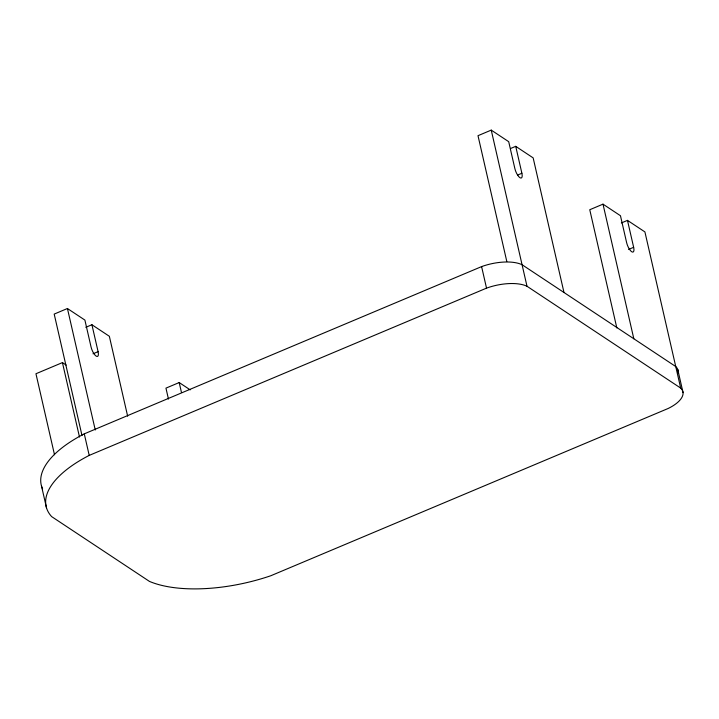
<?xml version="1.0" encoding="UTF-8"?>
<svg xmlns="http://www.w3.org/2000/svg" width="719" height="719" viewBox="0 0 719 719"><rect width="100%" height="100%" fill="white"/><g stroke="black" fill="none" stroke-linecap="round" stroke-linejoin="round"><path stroke-width="1.08" d="M85.804 327.307L91.915 324.736L98.09 351.654A7.684 2.624 67.2 0 1 96.121 356.094A7.684 2.624 67.2 0 1 91.061 347.007L84.896 320.081L67.433 308.514L54.195 314.086L82.011 435.561M510.634 148.474L515.721 146.334L521.886 173.252A7.684 2.624 67.2 0 1 519.927 177.692A7.684 2.624 67.2 0 1 514.867 168.606L508.701 141.679L491.239 130.112L478 135.684L506.823 261.545M66.166 365.063L62.436 362.601L35.95 373.745L54.5 454.732M92.994 353.802L98.09 351.654M517.815 174.969L521.886 173.252M190.22 389.869L179.193 382.553L165.954 388.134L168.453 399.072M621.369 222.953L627.48 220.374L633.646 247.3A7.684 2.624 67.2 0 1 631.686 251.74A7.684 2.624 67.2 0 1 626.626 242.645L620.461 215.727L602.998 204.151L589.76 209.732L616.83 327.927M42.61 488.992A108.982 46.744 -12.9 0 1 84.276 433.854L481.595 266.605A34.431 14.766 -12.9 0 1 522.066 264.718L675.743 366.537A34.395 14.757 -12.9 0 1 678.053 372.802M89.21 455.397L486.529 288.139A34.431 14.766 -12.9 0 1 527 286.261L680.677 388.08A34.395 14.757 -12.9 0 1 668.158 408.482L270.847 575.73A108.982 46.744 -12.9 0 1 149.462 581.41L51.66 516.619A108.982 46.744 -12.9 0 1 89.21 455.397L84.276 433.854M628.559 249.448L633.646 247.3M515.721 146.334L533.156 157.883L563.984 292.489M627.48 220.374L644.916 231.922L680.677 388.08M91.915 324.736L109.351 336.285L127.649 416.175M677.747 369.449L683.05 392.619M602.998 204.151L633.825 338.766M491.239 130.112L527 286.261M481.595 266.605L486.529 288.139M179.193 382.553L181.449 392.403M67.433 308.514L95.259 429.989M62.436 362.601L79.485 437.017M41.54 486.188L46.474 507.722"/></g></svg>
